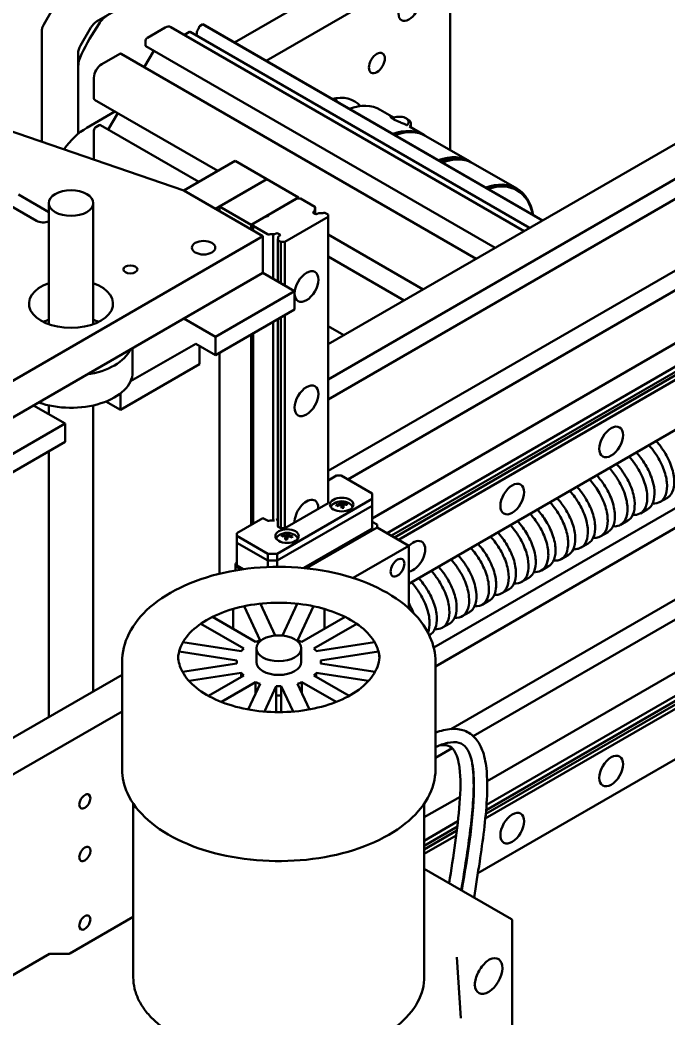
# Model space of a CAD drawing. Header units: millimetres. Extents: x 0 to 420, y 0 to 297.
# Drawn here: x 210 to 248.6, y 202.5 to 261.9 of the extents above; entities that cross this region are included whole.
import ezdxf

# ---------------------------------------------------------------- set-up
doc = ezdxf.new("R2010")
doc.units = ezdxf.units.MM
doc.header["$LTSCALE"] = 0.75
doc.layers.add('Visible', color=7, linetype='Continuous', lineweight=50)

msp = doc.modelspace()

# ---------------------------------------------------------------- linework, layer by layer
at = {"layer": 'Visible', "extrusion": (0, 0.816497, 0.57735)}
for p, q in [((228.375, 242.586, -30.472), (274.797, 269.387, -68.375)), ((228.375, 240.492, -28.037), (276.395, 268.216, -67.245)), ((228.375, 239.306, -25.666), (277.705, 267.787, -65.944)), ((231.396, 265.523, -151.398), (222.789, 260.554, -144.37)), ((228.375, 235.048, -20.339), (281.109, 265.494, -63.396)), ((229.551, 234.542, -18.928), (282.419, 265.065, -62.095)), ((224.674, 259.465, -142.831), (233.281, 264.434, -149.858)), ((211.438, 261.633, -153.035), (212.058, 262.706, -153.035)), ((214.573, 261.798, -151.326), (216.546, 262.938, -152.937)), ((235.638, 254.15, -160.017), (235.638, 263.074, -153.707)), ((220.907, 261.64, -136.679), (220.747, 261.548, -136.548)), ((221.025, 261.572, -136.871), (220.907, 261.64, -136.679)), ((220.907, 261.64, -136.679), (241.143, 249.957, -120.157)), ((221.025, 261.572, -136.871), (241.143, 249.957, -120.445)), ((282.354, 261.873, -59.813), (230.995, 232.22, -17.879)), ((211.312, 254.643, -157.793), (211.312, 261.202, -153.155)), ((213.62, 260.373, -151.167), (214.24, 261.446, -151.167)), ((217.607, 260.828, -133.211), (218.668, 261.441, -134.077)), ((219.001, 261.474, -134.462), (240.046, 249.324, -117.279)), ((220.113, 261.181, -136.03), (219.81, 261.007, -135.783)), ((220.154, 261.185, -136.078), (240.373, 249.512, -119.57)), ((220.555, 261.191, -136.565), (220.547, 261.087, -136.629)), ((283.386, 261.078, -59.112), (231.885, 231.344, -17.061)), ((283.803, 261.016, -58.645), (232.147, 231.192, -16.467)), ((284.005, 260.92, -58.466), (232.332, 231.086, -16.274)), ((217.489, 260.406, -133.365), (217.489, 260.624, -133.211)), ((217.524, 260.33, -133.462), (238.317, 248.325, -116.484)), ((284.123, 260.716, -58.466), (232.567, 230.95, -16.37)), ((213.482, 255.115, -154.716), (213.482, 259.909, -151.326)), ((214.897, 259.263, -130.998), (215.957, 259.876, -131.864)), ((216.041, 259.884, -131.96), (237.189, 247.674, -114.693)), ((217.423, 259.086, -134.217), (217.987, 260.063, -134.217)), ((213.482, 259.08, -151.913), (213.482, 255.115, -154.716)), ((214.425, 257.222, -131.864), (214.425, 258.447, -130.998)), ((284.123, 257.731, -60.576), (233.187, 228.324, -18.988)), ((219.776, 251.739, 21.5), (203.512, 257.318, 13.61)), ((214.46, 257.146, -131.96), (221.8, 252.908, -125.967)), ((215.673, 256.445, -138.56), (213.996, 255.478, -137.191)), ((215.278, 255.371, -134.217), (215.842, 256.348, -134.217)), ((232.307, 256.073, -149.231), (231.48, 256.551, -149.906)), ((214.543, 255.521, -133.211), (214.732, 255.63, -133.365)), ((214.815, 255.638, -133.462), (220.672, 252.256, -128.679)), ((232.254, 256.046, -148.965), (232.244, 256.041, -148.981)), ((233.013, 256.046, -148.965), (233.105, 255.993, -149.115)), ((233.3, 255.721, -148.731), (233.3, 255.5, -148.887)), ((214.425, 253.575, -134.443), (214.425, 255.317, -133.211)), ((234.072, 255.054, -147.789), (233.225, 255.543, -148.481)), ((236.783, 253.489, -145.576), (234.19, 254.986, -147.693)), ((222.84, 253.508, 14.38), (219.776, 251.739, 16.882)), ((222.84, 253.508, 14.38), (224.726, 252.419, 15.919)), ((237.019, 253.353, -145.384), (239.611, 251.856, -143.267)), ((224.726, 252.419, 15.919), (221.662, 250.65, 18.421)), ((221.897, 250.786, 18.229), (224.726, 252.419, 15.919)), ((224.726, 252.419, 15.919), (226.611, 251.331, 17.459)), ((209.935, 251.501, 21.837), (211.738, 250.46, 23.309)), ((224.49, 249.017, 25.349), (219.776, 251.739, 21.5)), ((210.996, 249.936, 24.05), (209.11, 251.025, 22.511)), ((211.738, 243.777, 30.16), (211.738, 250.991, 35.261)), ((214.379, 243.777, 30.16), (214.379, 250.991, 35.261)), ((226.611, 251.331, 17.459), (223.783, 249.698, 19.768)), ((224.821, 250.297, 18.921), (226.49, 251.261, 17.558)), ((226.49, 251.261, 17.558), (226.725, 251.261, 17.558)), ((226.611, 251.261, 17.409), (226.611, 251.331, 17.459)), ((226.725, 251.261, 17.558), (227.581, 250.766, 18.257)), ((221.897, 250.514, 18.036), (221.897, 250.786, 18.229)), ((221.897, 250.786, 18.229), (223.783, 249.698, 19.768)), ((224.821, 250.297, 18.921), (224.821, 250.27, 18.901)), ((227.567, 250.523, 18.602), (227.493, 250.472, 18.674)), ((227.498, 250.407, 18.765), (227.604, 250.346, 18.852)), ((227.586, 250.554, 18.558), (227.586, 250.356, 18.418)), ((227.609, 250.73, 18.308), (227.609, 250.343, 18.034)), ((227.716, 250.343, 18.856), (227.81, 250.388, 18.792)), ((228.217, 250.399, 18.777), (228.375, 250.308, 18.906)), ((228.375, 250.308, 18.906), (228.375, 250.172, 19.098)), ((223.783, 249.698, 19.768), (223.783, 249.426, 19.576)), ((223.904, 249.768, 19.669), (224.633, 250.189, 19.074)), ((223.904, 249.632, 19.861), (223.904, 249.768, 19.669)), ((224.76, 249.138, 20.56), (223.904, 249.632, 19.861)), ((223.904, 249.632, 19.861), (223.904, 249.355, 19.665)), ((228.375, 250.172, 19.098), (225.79, 248.679, 21.209)), ((228.375, 250.172, 19.098), (228.375, 233.121, 7.041)), ((206.105, 238.403, 40.361), (224.49, 249.017, 25.349)), ((224.49, 249.017, 25.349), (224.49, 246.84, 23.81)), ((225.108, 249.136, 20.562), (225.108, 246.483, 18.686)), ((225.271, 249.189, 20.488), (225.182, 249.146, 20.549)), ((225.489, 249.125, 20.579), (225.383, 249.186, 20.492)), ((225.415, 249.006, 20.747), (225.494, 249.06, 20.671)), ((228.375, 249.112, -120.598), (234.027, 245.849, -115.984)), ((225.371, 248.806, 21.03), (225.371, 246.332, 19.28)), ((225.555, 248.679, 21.209), (225.395, 248.772, 21.078)), ((225.396, 248.975, 20.791), (225.396, 248.857, 20.707)), ((225.79, 248.679, 21.209), (225.555, 248.679, 21.209)), ((225.555, 248.679, 21.209), (225.555, 246.225, 19.473)), ((225.79, 248.679, 21.209), (225.79, 246.089, 19.377)), ((234.661, 224.525, -47.026), (276.395, 248.62, -81.101)), ((234.766, 223.4, -44.741), (277.534, 248.092, -79.661)), ((228.375, 247.809, -122.39), (232.899, 245.197, -118.696)), ((224.49, 246.84, 23.81), (206.105, 236.226, 38.821)), ((224.49, 246.84, 23.81), (226.376, 245.751, 25.349)), ((226.376, 245.751, 25.349), (221.662, 243.03, 29.198)), ((226.376, 245.751, 25.349), (226.376, 244.663, 24.58)), ((235.687, 219.674, -40.165), (281.109, 245.899, -77.252)), ((237.014, 219.255, -38.878), (282.419, 245.469, -75.952)), ((226.376, 244.663, 24.58), (221.662, 241.941, 28.429)), ((225.79, 244.325, 18.129), (225.79, 231.628, 9.152)), ((221.662, 243.03, 29.198), (219.776, 244.118, 27.659)), ((225.108, 243.931, 16.882), (225.108, 232.083, 8.504)), ((225.371, 244.082, 17.69), (225.371, 231.738, 8.961)), ((225.555, 244.189, 18.033), (225.555, 231.626, 9.15)), ((228.375, 243.668, -124.447), (229.313, 243.127, -123.682)), ((223.783, 243.166, 15.15), (223.783, 231.83, 7.134)), ((223.904, 243.236, 15.338), (223.904, 231.9, 7.322)), ((216.605, 240.382, 21.133), (220.483, 242.621, 27.466)), ((221.662, 241.941, 28.429), (220.483, 242.621, 27.466)), ((220.719, 242.485, 16.112), (220.719, 241.397, 15.342)), ((221.662, 243.03, 29.198), (221.662, 241.941, 28.429)), ((216.725, 240.92, 28.14), (216.725, 242.357, 29.156)), ((221.897, 228.921, 2.767), (221.897, 242.077, 12.07)), ((282.354, 242.277, -73.67), (237.846, 216.58, -37.329)), ((220.719, 241.397, 15.342), (216.005, 238.675, 19.191)), ((284.005, 241.324, -72.322), (237.762, 214.625, -34.565)), ((283.803, 241.42, -72.501), (237.782, 214.85, -34.925)), ((283.386, 241.482, -72.968), (237.806, 215.166, -35.752)), ((284.123, 241.12, -72.322), (237.735, 214.338, -34.447)), ((216.005, 239.66, 19.888), (216.005, 238.675, 19.191)), ((210.819, 238.947, 34.972), (212.705, 237.859, 36.512)), ((211.738, 238.417, 26.37), (211.738, 238.946, 26.744)), ((214.379, 221.91, 14.698), (214.379, 238.946, 26.744)), ((216.005, 238.675, 19.191), (215.136, 239.176, 18.482)), ((212.705, 237.859, 36.512), (207.991, 235.137, 40.361)), ((212.705, 237.859, 36.512), (212.705, 236.77, 35.742)), ((284.123, 238.135, -74.433), (237.297, 211.1, -36.2)), ((212.705, 236.77, 35.742), (207.991, 234.048, 39.591)), ((211.738, 220.385, 13.619), (211.738, 236.211, 24.81)), ((228.874, 234.769, 4.709), (228.375, 234.482, 5.116)), ((229.157, 234.769, 4.709), (228.874, 234.769, 4.709)), ((230.995, 233.708, 6.21), (229.157, 234.769, 4.709)), ((230.995, 233.381, 6.672), (230.995, 233.708, 6.21)), ((225.338, 230.115, 11.291), (230.995, 233.381, 6.672)), ((225.338, 229.707, 11.002), (230.995, 232.973, 6.383)), ((225.338, 229.707, 11.002), (230.995, 232.973, 6.383)), ((228.379, 233.123, 7.038), (225.786, 231.626, 9.155)), ((228.375, 233.261, 6.842), (228.379, 233.259, 6.845)), ((228.379, 233.259, 6.845), (228.379, 233.123, 7.038)), ((229.111, 233.091, 7.133), (229.111, 233.019, 7.082)), ((229.175, 233.206, 6.876), (229.175, 232.927, 6.679)), ((229.228, 233.106, 7.113), (229.228, 232.84, 6.925)), ((229.253, 233.038, 7.209), (229.253, 232.843, 7.071)), ((229.479, 233.027, 6.994), (229.479, 233.091, 7.038)), ((230.995, 233.381, 6.672), (230.995, 232.973, 6.383)), ((230.995, 232.973, 6.383), (230.995, 231.612, 5.421)), ((248.148, 233.198, -46.766), (248.578, 233.447, -47.118)), ((229.175, 232.927, 6.679), (229.164, 232.926, 6.681)), ((229.175, 232.927, 6.679), (229.208, 232.837, 6.807)), ((246.969, 232.518, -45.804), (247.399, 232.766, -46.155)), ((224.49, 232.238, 8.289), (222.934, 231.34, 9.559)), ((224.759, 232.083, 8.508), (224.49, 232.238, 8.289)), ((225.18, 232.094, 8.493), (225.178, 232.093, 8.494)), ((230.995, 232.021, 4.844), (231.302, 231.844, 5.094)), ((231.302, 231.844, 5.094), (231.302, 231.68, 5.325)), ((245.791, 231.837, -44.842), (246.221, 232.086, -45.193)), ((222.934, 231.34, 9.559), (222.934, 231.177, 9.79)), ((225.551, 231.626, 9.155), (225.392, 231.718, 9.025)), ((225.786, 231.626, 9.155), (225.551, 231.626, 9.155)), ((225.631, 231.213, 9.694), (225.631, 231.15, 9.649)), ((225.882, 231.228, 9.769), (225.882, 230.962, 9.581)), ((225.935, 231.049, 9.335), (225.935, 231.328, 9.532)), ((226, 231.213, 9.789), (226, 231.141, 9.738)), ((226.927, 229.264, 8.743), (230.995, 231.612, 5.421)), ((227.088, 229.247, 8.766), (231.302, 231.68, 5.325)), ((231.302, 231.68, 5.325), (229.77, 230.796, 6.576)), ((231.302, 231.68, 5.325), (233.187, 230.592, 6.865)), ((244.612, 231.157, -43.88), (245.042, 231.405, -44.231)), ((222.934, 231.177, 9.79), (222.934, 230.769, 9.501)), ((222.934, 231.177, 9.79), (224.773, 230.115, 11.291)), ((222.934, 230.769, 9.501), (222.934, 229.408, 8.539)), ((222.934, 230.769, 9.501), (224.773, 229.707, 11.002)), ((222.934, 230.769, 9.501), (224.773, 229.707, 11.002)), ((225.858, 231.16, 9.865), (225.858, 230.965, 9.727)), ((225.902, 230.959, 9.463), (225.935, 231.049, 9.335)), ((225.946, 231.048, 9.337), (225.935, 231.049, 9.335)), ((229.581, 230.796, 6.576), (226.927, 229.264, 8.743)), ((229.77, 230.796, 6.576), (229.581, 230.796, 6.576)), ((229.581, 230.687, 6.499), (229.581, 230.796, 6.576)), ((243.434, 230.477, -42.917), (243.864, 230.725, -43.269)), ((224.773, 230.115, 11.291), (224.773, 229.707, 11.002)), ((224.773, 230.115, 11.291), (225.338, 230.115, 11.291)), ((225.338, 230.115, 11.291), (225.338, 229.707, 11.002)), ((233.187, 230.592, 6.865), (229.858, 228.67, 9.583)), ((233.187, 226.85, 4.219), (233.187, 230.592, 6.865)), ((242.255, 229.796, -41.955), (242.685, 230.045, -42.306)), ((222.864, 229.53, 8.366), (222.934, 229.571, 8.308)), ((222.864, 229.367, 8.597), (222.864, 229.53, 8.366)), ((222.934, 229.408, 8.539), (223.312, 229.19, 8.847)), ((224.773, 229.707, 11.002), (224.773, 229.322, 10.73)), ((224.773, 229.707, 11.002), (225.338, 229.707, 11.002)), ((224.773, 229.707, 11.002), (225.338, 229.707, 11.002)), ((225.338, 229.707, 11.002), (225.338, 229.335, 10.739)), ((223.198, 229.174, 8.87), (222.864, 229.367, 8.597)), ((222.864, 229.121, 8.422), (222.864, 229.367, 8.597)), ((241.077, 229.116, -40.993), (241.507, 229.364, -41.344)), ((239.898, 228.435, -40.031), (240.328, 228.684, -40.382)), ((238.72, 227.755, -39.068), (239.15, 228.003, -39.42)), ((225.219, 225.241, 28.865), (224.339, 227.137, 26.183)), ((225.647, 225.241, 28.865), (226.527, 227.137, 26.183)), ((237.541, 227.075, -38.106), (237.971, 227.323, -38.457)), ((222.71, 225.645, 22.417), (222.71, 226.822, 23.249)), ((224.316, 224.956, 29.268), (223.373, 226.987, 26.396)), ((226.55, 224.956, 29.268), (227.492, 226.987, 26.396)), ((228.155, 225.645, 22.417), (228.155, 226.822, 23.249)), ((236.363, 226.394, -37.144), (236.793, 226.643, -37.495)), ((223.347, 224.461, 29.968), (220.785, 225.94, 27.877)), ((224.054, 224.869, 29.391), (221.487, 226.352, 27.295)), ((226.811, 224.869, 29.391), (229.379, 226.352, 27.295)), ((227.518, 224.461, 29.968), (230.08, 225.94, 27.877)), ((235.184, 225.714, -36.182), (235.614, 225.962, -36.533)), ((234.4, 225.261, -35.541), (234.436, 225.282, -35.571)), ((223.196, 224.31, 30.182), (219.728, 224.846, 29.423)), ((227.669, 224.31, 30.182), (231.137, 224.846, 29.423)), ((222.937, 223.752, 30.971), (219.495, 224.285, 30.218)), ((224.099, 224.482, 31.671), (224.099, 223.665, 31.094)), ((226.766, 224.482, 31.671), (226.766, 223.665, 31.094)), ((227.928, 223.752, 30.971), (231.371, 224.285, 30.218)), ((216.099, 223.665, 31.094), (216.099, 217.269, 26.571)), ((222.937, 223.578, 31.217), (219.701, 223.077, 31.925)), ((222.933, 223.577, 31.032), (222.933, 223.665, 31.094)), ((227.928, 223.578, 31.217), (231.165, 223.077, 31.925)), ((227.933, 223.577, 31.032), (227.933, 223.665, 31.094)), ((234.766, 223.665, 31.094), (234.766, 217.269, 26.571)), ((199.765, 213.473, 31.075), (216.099, 222.903, 17.738)), ((223.196, 223.02, 32.006), (220.088, 222.539, 32.686)), ((223.347, 222.869, 32.22), (221.24, 221.653, 33.94)), ((223.196, 222.782, 31.838), (223.196, 223.02, 32.006)), ((227.518, 222.869, 32.22), (229.626, 221.653, 33.94)), ((227.669, 222.782, 31.838), (227.669, 223.02, 32.006)), ((227.669, 223.02, 32.006), (230.777, 222.539, 32.686)), ((224.054, 222.461, 32.797), (222.02, 221.287, 34.458)), ((224.316, 222.374, 32.92), (223.605, 220.842, 35.086)), ((224.054, 221.917, 32.412), (224.054, 222.461, 32.797)), ((226.55, 222.374, 32.92), (227.26, 220.842, 35.086)), ((226.811, 221.917, 32.412), (226.811, 222.461, 32.797)), ((226.811, 222.461, 32.797), (228.845, 221.287, 34.458)), ((224.054, 221.81, 32.337), (224.054, 221.917, 32.412)), ((225.282, 222.224, 33.132), (224.581, 220.714, 35.267)), ((225.282, 221.68, 32.747), (225.282, 222.224, 33.132)), ((225.282, 220.681, 32.04), (225.282, 221.68, 32.747)), ((225.584, 221.68, 32.747), (225.584, 222.224, 33.132)), ((225.584, 222.224, 33.132), (226.285, 220.714, 35.267)), ((225.584, 220.681, 32.04), (225.584, 221.68, 32.747)), ((226.811, 221.81, 32.337), (226.811, 221.917, 32.412)), ((216.099, 220.726, 20.817), (201.65, 212.384, 32.614)), ((234.766, 217.957, -37.043), (235.765, 218.533, -37.858)), ((237.057, 216.124, -36.685), (237.039, 216.113, -36.67)), ((236.23, 215.647, -36.009), (234.099, 214.417, -34.27)), ((216.766, 204.886, 17.815), (216.766, 215.092, 25.032)), ((234.099, 204.886, 17.815), (234.099, 215.092, 25.032)), ((236.987, 214.694, -35.084), (236.952, 214.674, -35.055)), ((236.106, 214.185, -34.364), (234.099, 213.027, -32.726)), ((236.935, 214.148, -33.889), (236.895, 214.125, -33.857)), ((236.958, 214.374, -34.252), (236.92, 214.352, -34.221)), ((236.069, 213.861, -33.526), (234.099, 212.724, -31.918)), ((236.04, 213.631, -33.159), (234.099, 212.511, -31.574)), ((236.903, 213.858, -33.767), (236.862, 213.834, -33.734)), ((236.003, 213.338, -33.033), (234.099, 212.239, -31.478)), ((234.099, 211.347, 8.8), (239.289, 208.35, 13.038)), ((236.425, 210.597, -35.488), (236.383, 210.573, -35.454)), ((212.991, 206.309, 15.924), (216.766, 208.489, 12.842)), ((239.339, 208.264, 13.038), (239.339, 208.04, 13.355)), ((239.339, 208.04, 13.355), (239.339, 197.861, 6.157)), ((207.431, 203.78, 19.502), (211.774, 206.287, 15.955)), ((211.78, 206.289, 15.972), (212.899, 206.289, 15.972)), ((236.041, 206.09, 16.122), (236.273, 202.466, 21.247))]:
    msp.add_line(p, q, dxfattribs=at)
at = {"layer": 'Visible', "extrusion": (-0.707107, 0.408248, -0.57735)}
for centre, radius in [((-344.031, -164.078, 29.521), 0.867), ((-340.226, -164.078, 29.521), 0.667), ((-314.819, -44.529, -74.713), 0.583), ((-293.452, -28.654, -74.713), 0.467), ((-290.742, -31.365, -74.713), 0.467), ((-287.206, -34.9, -74.713), 0.467)]:
    msp.add_circle(centre, radius, dxfattribs=at)
at = {"layer": 'Visible', "extrusion": (6.2e-15, -0.816497, -0.57735)}
msp.add_circle((213.058, -116.119, -225.291), 1.321, dxfattribs=at)
at = {"layer": 'Visible', "extrusion": (6.3e-15, -0.816497, -0.57735)}
for centre, radius in [((220.954, -121.894, -217.957), 0.7), ((216.594, -119.655, -217.957), 0.417)]:
    msp.add_circle(centre, radius, dxfattribs=at)
at = {"layer": 'Visible', "extrusion": (0.707107, -0.408248, 0.57735)}
for centre in [(326.604, -28.03, 70.38), (320.711, -33.922, 70.38), (327.665, -76.938, 60.713), (321.772, -71.045, 60.713), (310.694, -93.908, 60.713), (304.801, -88.016, 60.713)]:
    msp.add_circle(centre, 1, dxfattribs=at)
at = {"layer": 'Visible', "extrusion": (0, 0.816497, 0.57735)}
msp.add_circle((-229.182, -128.705, 194.407), 0.7, dxfattribs=at)
at = {"layer": 'Visible', "extrusion": (-9.6e-15, -0.816497, -0.57735)}
msp.add_circle((225.929, -125.452, -194.407), 0.7, dxfattribs=at)
at = {"layer": 'Visible', "extrusion": (5.5e-15, -0.816497, -0.57735)}
msp.add_circle((225.433, -103.745, -201.574), 1.333, dxfattribs=at)
at = {"layer": 'Visible', "extrusion": (0.707107, -0.408248, 0.57735)}
for centre, radius, start, end in [((333.786, -156.93, -42.521), 1.333, 45, 83.09053), ((332.92, -164.078, -42.521), 8.533, 83.09053, 96.90947), ((336.822, -146.421, -29.521), 0.0831, 45.00082, 112.70615), ((336.187, -145.787, -29.521), 0.0831, 0, 45), ((336.529, -146.447, -29.521), 0.0831, 77.19761, 130), ((332.054, -156.93, -42.521), 1.333, 96.90947, 135), ((332.92, -164.078, -27.604), 5, 0, 34.49308), ((332.92, -164.078, -23.938), 5, 358.6494, 34.49308), ((332.92, -164.078, -20.021), 4.917, 11.63903, 33.05326), ((332.92, -164.078, -16.021), 4.917, 326.94674, 33.05326), ((314.819, -39.815, 70.38), 1, 312.13402, 137.86598), ((315.879, -65.153, 60.713), 1, 203.48976, 66.51024), ((296.469, -49.443, 91.88), 1.167, 138.30255, 41.69745)]:
    msp.add_arc(centre, radius, start, end, dxfattribs=at)
at = {"layer": 'Visible', "extrusion": (-0.707107, 0.408248, -0.57735)}
for centre, radius, start, end in [((-333.539, -155.741, 42.521), 0.667, 90, 135), ((-335.277, -143.808, 29.521), 0.667, 135, 180), ((-336.328, -146.398, 29.521), 0.0831, 230, 314.26497), ((-336.636, -145.977, 29.521), 0.399, 247.29385, 282.80239), ((-332.3, -155.741, 42.521), 0.667, 45, 90), ((-334.57, -142.393, 29.521), 0.167, 45, 135), ((-334.381, -142.582, 29.521), 0.167, 360, 45), ((-332.92, -140.743, 29.521), 0.167, 135, 180), ((-331.506, -140.036, 29.521), 0.667, 45, 135), ((-332.92, -164.078, 29.521), 4.667, 152.01441, 189.38408), ((-330.091, -140.743, 29.521), 0.167, 360, 45), ((-332.92, -164.078, 32.188), 4.667, 203.8323, 207.98559), ((-328.63, -142.582, 29.521), 0.167, 135, 180), ((-325.891, -147.621, 32.188), 3.333, 99.67012, 135), ((-328.441, -142.393, 29.521), 0.167, 45, 135), ((-332.92, -164.078, 23.771), 5, 145.50692, 180), ((-332.92, -164.078, 20.104), 5, 145.50692, 182.70195), ((-332.92, -164.078, 19.771), 5, 145.50692, 180), ((-332.92, -164.078, 16.104), 5, 145.50692, 214.49308)]:
    msp.add_arc(centre, radius, start, end, dxfattribs=at)
at = {"layer": 'Visible', "extrusion": (-5e-15, -0.816497, -0.57735)}
for centre, radius, start, end in [((232.633, -269.079, -123.056), 0.537, 218.33232, 38.06902), ((232.633, -269.079, -122.926), 0.667, 315, 27.4462)]:
    msp.add_arc(centre, radius, start, end, dxfattribs=at)
at = {"layer": 'Visible', "extrusion": (0, 0.816497, 0.57735)}
for centre, radius, start, end in [((-224.657, -129.037, 215.291), 0.166, 81.8699, 188.1301), ((-227.557, -129.31, 215.291), 0.0831, 320, 45), ((-227.97, -129.625, 215.291), 0.399, 337.26902, 14.39105), ((-227.663, -129.203, 215.291), 0.0831, 45, 130), ((-227.97, -129.625, 215.291), 0.399, 77.19761, 112.71307), ((-225.001, -126.666, 215.291), 0.399, 254.43009, 292.06728), ((-225.324, -127.077, 215.291), 0.0831, 225, 310), ((-225.43, -126.971, 215.291), 0.0831, 140, 225), ((-225.009, -126.663, 215.291), 0.399, 157.29385, 192.80239), ((-213.058, -116.119, 215.291), 3.667, 104.72734, 165.27266), ((-213.058, -116.119, 212.957), 3.667, 58.13655, 180), ((-225.005, -126.659, 194.407), 0.4, 255.60895, 292.70903), ((-225.321, -127.074, 194.407), 0.0833, 233.12642, 307.79217), ((-225.433, -103.745, 200.574), 2.5, 296.53696, 303.46304), ((-225.433, -103.745, 200.574), 2.5, 236.53696, 243.46304), ((-225.433, -103.745, 200.574), 2.5, 326.53696, 333.46304), ((-225.433, -103.745, 200.574), 2.5, 206.53696, 213.46304), ((-225.433, -103.745, 200.574), 2.5, 356.53696, 3.46304), ((-225.433, -103.745, 200.574), 1.333, 0, 180), ((-225.433, -103.745, 200.574), 2.5, 176.53696, 183.46304), ((-225.433, -103.745, 200.574), 2.5, 26.53696, 33.46304), ((-225.433, -103.745, 200.574), 2.5, 146.53696, 153.46304), ((-225.433, -103.745, 200.574), 2.5, 56.53696, 63.46304), ((-225.433, -103.745, 200.574), 2.5, 116.53696, 123.46304), ((-225.433, -103.745, 199.907), 2.5, 56.53696, 57.68608), ((-225.433, -103.745, 200.574), 2.5, 86.53696, 93.46304), ((-225.433, -103.745, 199.907), 2.5, 86.53696, 93.46304), ((-225.433, -103.745, 199.907), 2.5, 122.31392, 123.46304)]:
    msp.add_arc(centre, radius, start, end, dxfattribs=at)
at = {"layer": 'Visible', "extrusion": (-9.5e-15, -0.816497, -0.57735)}
for centre, start, end in [((227.503, -129.505, -215.291), 345.60895, 40), ((227.526, -129.811, -215.291), 311.32535, 22.73098), ((227.863, -129.155, -215.291), 230, 282.80239), ((228.156, -129.18, -215.291), 247.28693, 316.6806), ((224.819, -127.112, -215.291), 67.27717, 135), ((225.129, -127.13, -215.291), 50, 104.39105), ((225.454, -126.477, -215.291), 135.00082, 202.70615), ((225.479, -126.77, -215.291), 167.19761, 220)]:
    msp.add_arc(centre, 0.0831, start, end, dxfattribs=at)
at = {"layer": 'Visible', "extrusion": (1.81e-14, -0.816497, -0.57735)}
msp.add_arc((211.408, -125.076, -217.957), 0.583, 55.65725, 135, dxfattribs=at)
at = {"layer": 'Visible', "extrusion": (3.1e-15, -0.816497, -0.57735)}
msp.add_arc((213.058, -116.119, -217.957), 2.5, 301.89291, 238.10709, dxfattribs=at)
at = {"layer": 'Visible', "extrusion": (3.77e-14, -0.816497, -0.57735)}
msp.add_arc((213.058, -116.119, -215.291), 2.5, 228.95964, 238.10709, dxfattribs=at)
at = {"layer": 'Visible', "extrusion": (-4.282e-13, -0.816497, -0.57735)}
msp.add_arc((213.058, -116.119, -215.291), 2.5, 301.89291, 311.04036, dxfattribs=at)
at = {"layer": 'Visible', "extrusion": (-9.6e-15, -0.816497, -0.57735)}
for centre, radius, start, end in [((229.182, -128.705, -194.174), 0.643, 184.42669, 224.94289), ((229.182, -128.705, -194.174), 0.643, 315.05711, 355.57331), ((224.818, -127.105, -194.407), 0.0833, 67.29097, 135), ((225.125, -127.127, -194.407), 0.0833, 50, 104.39105), ((225.451, -126.472, -194.407), 0.0833, 135, 196.2316)]:
    msp.add_arc(centre, radius, start, end, dxfattribs=at)
at = {"layer": 'Visible', "extrusion": (-6.4e-15, 1.04e-14, -1)}
msp.add_arc((-229.182, 232.325, -6.648), 0.909, 59.95052, 120.04948, dxfattribs=at)
at = {"layer": 'Visible', "extrusion": (-0.205083, 0.565078, -0.799142)}
for centre, radius, start, end in [((-294.691, 116.037, 79.028), 0.907, 85.74822, 102.38236), ((-294.691, 116.037, 79.284), 0.852, 102.13763, 110.20993), ((-294.691, 116.037, 79.028), 0.907, 109.9652, 126.59934)]:
    msp.add_arc(centre, radius, start, end, dxfattribs=at)
at = {"layer": 'Visible', "extrusion": (-0.978745, -0.118405, 0.167449)}
for centre, radius, start, end in [((-203.119, 49.325, -250.389), 0.852, 140.11713, 148.18943), ((-203.119, 49.325, -250.645), 0.907, 147.9447, 164.57884), ((-203.119, 49.325, -250.645), 0.907, 123.72772, 140.36186)]:
    msp.add_arc(centre, radius, start, end, dxfattribs=at)
at = {"layer": 'Visible', "extrusion": (0.205083, -0.565078, 0.799142)}
for centre, radius, start, end in [((294.691, 116.037, -78.908), 0.907, 77.61764, 94.25178), ((294.691, 116.037, -78.908), 0.907, 53.40066, 70.0348), ((294.691, 116.037, -78.651), 0.852, 69.79007, 77.86237)]:
    msp.add_arc(centre, radius, start, end, dxfattribs=at)
at = {"layer": 'Visible', "extrusion": (0.978745, 0.118405, -0.167449)}
for centre, radius, start, end in [((203.119, 49.325, 250.765), 0.907, 15.42116, 32.0553), ((203.119, 49.325, 250.765), 0.907, 39.63814, 56.27228), ((203.119, 49.325, 251.022), 0.852, 31.81057, 39.88287)]:
    msp.add_arc(centre, radius, start, end, dxfattribs=at)
at = {"layer": 'Visible', "extrusion": (-6.8e-15, -0.816497, -0.57735)}
msp.add_arc((225.929, -125.452, -194.174), 0.643, 184.42863, 224.94289, dxfattribs=at)
at = {"layer": 'Visible', "extrusion": (3.1e-15, -5.9e-15, -1)}
msp.add_arc((-225.929, 230.447, -9.304), 0.909, 59.95052, 120.04948, dxfattribs=at)
at = {"layer": 'Visible', "extrusion": (-0.978745, 0.118405, -0.167449)}
for centre, radius, start, end in [((-255.913, -23.75, -195.082), 0.852, 140.11713, 148.18943), ((-255.913, -23.75, -195.339), 0.907, 147.9447, 164.57884), ((-255.913, -23.75, -195.339), 0.907, 123.72772, 140.36186)]:
    msp.add_arc(centre, radius, start, end, dxfattribs=at)
at = {"layer": 'Visible', "extrusion": (0.205083, 0.565078, -0.799142)}
for centre, radius, start, end in [((-133.757, 240.3, 169.18), 0.907, 53.40066, 70.0348), ((-133.757, 240.3, 169.436), 0.852, 69.79007, 77.86237), ((-133.757, 240.3, 169.18), 0.907, 77.61764, 94.25178)]:
    msp.add_arc(centre, radius, start, end, dxfattribs=at)
at = {"layer": 'Visible', "extrusion": (0.978745, -0.118405, 0.167449)}
for centre, radius, start, end in [((255.913, -23.75, 195.459), 0.907, 15.42116, 32.0553), ((255.913, -23.75, 195.459), 0.907, 39.63814, 56.27228), ((255.913, -23.75, 195.715), 0.852, 31.81057, 39.88287)]:
    msp.add_arc(centre, radius, start, end, dxfattribs=at)
at = {"layer": 'Visible', "extrusion": (-3.3e-15, -0.816497, -0.57735)}
msp.add_arc((225.929, -125.452, -194.174), 0.643, 315.05711, 355.57263, dxfattribs=at)
at = {"layer": 'Visible', "extrusion": (-0.205083, -0.565078, 0.799142)}
for centre, radius, start, end in [((133.757, 240.3, -169.06), 0.907, 109.9652, 126.59934), ((133.757, 240.3, -168.803), 0.852, 102.13763, 110.20993), ((133.757, 240.3, -169.06), 0.907, 85.74822, 102.38236)]:
    msp.add_arc(centre, radius, start, end, dxfattribs=at)
at = {"layer": 'Visible', "extrusion": (1.11e-14, 9.2e-15, -1)}
msp.add_arc((-239.239, 208.264, -13.038), 0.1, 120, 180, dxfattribs=at)
at = {"layer": 'Visible', "extrusion": (0.92388, 0.220942, -0.31246)}
msp.add_ellipse((211.803, 206.189, 15.972), major_axis=(0.0414, -0.0577, 0.0816), ratio=0.92388, start_param=3.926991, end_param=4.712389, dxfattribs=at)
at = {"layer": 'Visible'}
for points, knots in [([(211.312, 261.202, -153.155), (211.312, 261.231, -153.14), (211.314, 261.26, -153.126), (211.322, 261.318, -153.1), (211.327, 261.348, -153.089), (211.341, 261.406, -153.07), (211.35, 261.435, -153.062), (211.37, 261.493, -153.048), (211.382, 261.522, -153.043), (211.408, 261.579, -153.037), (211.422, 261.606, -153.035), (211.438, 261.633, -153.035)], [3.1415927, 3.1415927, 3.1415927, 3.1415927, 3.2986723, 3.2986723, 3.4557519, 3.4557519, 3.6128316, 3.6128316, 3.7699112, 3.7699112, 3.9269908, 3.9269908, 3.9269908, 3.9269908]), ([(232.244, 256, -148.057), (232.193, 256.03, -148.099), (232.15, 256.059, -148.157), (232.095, 256.105, -148.291), (232.083, 256.123, -148.367), (232.083, 256.145, -148.524), (232.099, 256.148, -148.614), (232.158, 256.137, -148.787), (232.199, 256.121, -148.869), (232.263, 256.093, -148.967), (232.283, 256.083, -148.995), (232.304, 256.072, -149.022)], [0, 0, 0, 0, 0.0652872, 0.0652872, 0.1305744, 0.1305744, 0.2072928, 0.2072928, 0.2840111, 0.2840111, 0.3152417, 0.3152417, 0.3152417, 0.3152417]), ([(233.075, 255.627, -148.395), (233.058, 255.635, -148.363), (233.041, 255.643, -148.332), (232.975, 255.673, -148.23), (232.913, 255.7, -148.158), (232.77, 255.759, -148.045), (232.689, 255.792, -148.003), (232.547, 255.852, -147.969), (232.48, 255.881, -147.965), (232.352, 255.942, -147.989), (232.292, 255.973, -148.018), (232.244, 256, -148.057)], [0.8643736, 0.8643736, 0.8643736, 0.8643736, 0.8963197, 0.8963197, 0.9772698, 0.9772698, 1.0582198, 1.0582198, 1.119259, 1.119259, 1.1802981, 1.1802981, 1.1802981, 1.1802981]), ([(247.48, 236.575, -44.367), (247.607, 236.434, -44.343), (247.726, 236.282, -44.335), (248.04, 235.833, -44.362), (248.208, 235.525, -44.439), (248.449, 234.922, -44.695), (248.522, 234.633, -44.868), (248.575, 234.087, -45.299), (248.553, 233.84, -45.56), (248.419, 233.444, -46.131), (248.309, 233.296, -46.434), (248.031, 233.127, -47.009), (247.872, 233.093, -47.274), (247.698, 233.108, -47.528)], [-46.460247, -46.460247, -46.460247, -46.460247, -46.285502, -46.285502, -45.963443, -45.963443, -45.653504, -45.653504, -45.33139, -45.33139, -45.014313, -45.014313, -44.735022, -44.735022, -44.735022, -44.735022]), ([(248.578, 233.447, -47.118), (248.626, 233.474, -47.02), (248.67, 233.508, -46.922), (248.836, 233.671, -46.521), (248.922, 233.849, -46.226), (249.002, 234.289, -45.698), (248.999, 234.544, -45.468), (248.897, 235.112, -45.077), (248.794, 235.42, -44.922), (248.501, 236.029, -44.725), (248.316, 236.323, -44.681), (248.039, 236.674, -44.697), (247.976, 236.75, -44.705), (247.91, 236.824, -44.718)], [-66.495648, -66.495648, -66.495648, -66.495648, -66.393974, -66.393974, -66.077702, -66.077702, -65.770457, -65.770457, -65.448913, -65.448913, -65.136071, -65.136071, -65.045938, -65.045938, -65.045938, -65.045938]), ([(247.399, 232.766, -46.155), (247.434, 232.786, -46.085), (247.467, 232.809, -46.014), (247.631, 232.949, -45.638), (247.724, 233.119, -45.34), (247.819, 233.544, -44.801), (247.825, 233.793, -44.565), (247.74, 234.354, -44.16), (247.645, 234.66, -43.996), (247.366, 235.27, -43.78), (247.187, 235.568, -43.727), (246.899, 235.948, -43.73), (246.817, 236.048, -43.739), (246.731, 236.143, -43.756)], [-61.425662, -61.425662, -61.425662, -61.425662, -61.352621, -61.352621, -61.03652, -61.03652, -60.730727, -60.730727, -60.41033, -60.41033, -60.097462, -60.097462, -59.980996, -59.980996, -59.980996, -59.980996]), ([(246.221, 232.086, -45.193), (246.24, 232.097, -45.153), (246.259, 232.109, -45.114), (246.419, 232.225, -44.766), (246.521, 232.385, -44.464), (246.634, 232.794, -43.914), (246.647, 233.036, -43.671), (246.582, 233.587, -43.25), (246.497, 233.891, -43.077), (246.235, 234.502, -42.84), (246.063, 234.803, -42.776), (245.761, 235.217, -42.764), (245.66, 235.343, -42.773), (245.553, 235.463, -42.794)], [-56.366784, -56.366784, -56.366784, -56.366784, -56.325703, -56.325703, -56.008387, -56.008387, -55.702259, -55.702259, -55.381663, -55.381663, -55.067312, -55.067312, -54.921039, -54.921039, -54.921039, -54.921039]), ([(246.302, 235.895, -43.405), (246.451, 235.728, -43.376), (246.59, 235.547, -43.37), (246.912, 235.065, -43.418), (247.072, 234.757, -43.505), (247.295, 234.157, -43.78), (247.359, 233.871, -43.96), (247.393, 233.337, -44.405), (247.363, 233.098, -44.673), (247.213, 232.72, -45.25), (247.096, 232.583, -45.554), (246.82, 232.44, -46.1), (246.676, 232.414, -46.338), (246.519, 232.428, -46.566)], [-51.547514, -51.547514, -51.547514, -51.547514, -51.342652, -51.342652, -51.023958, -51.023958, -50.716679, -50.716679, -50.3952, -50.3952, -50.079299, -50.079299, -49.828142, -49.828142, -49.828142, -49.828142]), ([(245.042, 231.405, -44.231), (245.047, 231.408, -44.222), (245.051, 231.41, -44.214), (245.204, 231.503, -43.897), (245.315, 231.653, -43.59), (245.446, 232.045, -43.029), (245.467, 232.281, -42.778), (245.422, 232.823, -42.342), (245.346, 233.124, -42.161), (245.101, 233.735, -41.903), (244.935, 234.038, -41.828), (244.624, 234.486, -41.799), (244.503, 234.639, -41.807), (244.375, 234.783, -41.831)], [-51.296846, -51.296846, -51.296846, -51.296846, -51.28805, -51.28805, -50.968116, -50.968116, -50.659642, -50.659642, -50.337347, -50.337347, -50.020025, -50.020025, -49.843231, -49.843231, -49.843231, -49.843231]), ([(245.123, 235.215, -42.442), (245.297, 235.021, -42.409), (245.456, 234.809, -42.407), (245.785, 234.292, -42.479), (245.935, 233.984, -42.576), (246.139, 233.389, -42.869), (246.193, 233.107, -43.057), (246.209, 232.584, -43.518), (246.17, 232.354, -43.791), (246.003, 231.996, -44.376), (245.879, 231.87, -44.68), (245.607, 231.754, -45.195), (245.479, 231.735, -45.403), (245.341, 231.747, -45.604)], [-56.612056, -56.612056, -56.612056, -56.612056, -56.374908, -56.374908, -56.058155, -56.058155, -55.752242, -55.752242, -55.431722, -55.431722, -55.118075, -55.118075, -54.89777, -54.89777, -54.89777, -54.89777]), ([(243.944, 234.534, -41.48), (244.141, 234.315, -41.442), (244.319, 234.074, -41.445), (244.652, 233.524, -41.541), (244.793, 233.217, -41.648), (244.98, 232.626, -41.959), (245.024, 232.348, -42.154), (245.023, 231.838, -42.629), (244.976, 231.615, -42.908), (244.793, 231.277, -43.497), (244.661, 231.161, -43.802), (244.396, 231.069, -44.287), (244.283, 231.057, -44.467), (244.162, 231.067, -44.642)], [-61.677209, -61.677209, -61.677209, -61.677209, -61.408938, -61.408938, -61.09273, -61.09273, -60.786252, -60.786252, -60.465265, -60.465265, -60.152395, -60.152395, -59.960446, -59.960446, -59.960446, -59.960446]), ([(242.766, 233.854, -40.518), (242.983, 233.611, -40.476), (243.177, 233.343, -40.484), (243.513, 232.764, -40.603), (243.646, 232.458, -40.719), (243.816, 231.872, -41.045), (243.852, 231.596, -41.248), (243.836, 231.095, -41.738), (243.779, 230.879, -42.025), (243.579, 230.56, -42.622), (243.441, 230.456, -42.926), (243.183, 230.386, -43.379), (243.086, 230.378, -43.532), (242.984, 230.387, -43.679)], [-66.764159, -66.764159, -66.764159, -66.764159, -66.466657, -66.466657, -66.149603, -66.149603, -65.840775, -65.840775, -65.515153, -65.515153, -65.201725, -65.201725, -65.038113, -65.038113, -65.038113, -65.038113]), ([(243.864, 230.725, -43.269), (244.004, 230.806, -42.982), (244.112, 230.938, -42.697), (244.255, 231.298, -42.147), (244.286, 231.527, -41.889), (244.258, 232.06, -41.435), (244.192, 232.361, -41.244), (243.961, 232.974, -40.967), (243.802, 233.28, -40.881), (243.482, 233.758, -40.835), (243.344, 233.937, -40.841), (243.196, 234.102, -40.869)], [-46.206998, -46.206998, -46.206998, -46.206998, -45.909533, -45.909533, -45.600075, -45.600075, -45.27655, -45.27655, -44.959901, -44.959901, -44.757044, -44.757044, -44.757044, -44.757044]), ([(241.587, 233.173, -39.555), (241.591, 233.168, -39.555), (241.596, 233.163, -39.554), (241.835, 232.894, -39.51), (242.042, 232.6, -39.525), (242.376, 231.995, -39.671), (242.5, 231.691, -39.797), (242.652, 231.109, -40.14), (242.678, 230.837, -40.351), (242.644, 230.351, -40.855), (242.579, 230.145, -41.145), (242.364, 229.846, -41.745), (242.22, 229.753, -42.048), (241.97, 229.703, -42.47), (241.89, 229.699, -42.595), (241.806, 229.706, -42.717)], [-71.837313, -71.837313, -71.837313, -71.837313, -71.831316, -71.831316, -71.510622, -71.510622, -71.196346, -71.196346, -70.887967, -70.887967, -70.56532, -70.56532, -70.254763, -70.254763, -70.120709, -70.120709, -70.120709, -70.120709]), ([(242.685, 230.045, -42.306), (242.812, 230.118, -42.048), (242.913, 230.233, -41.789), (243.064, 230.561, -41.258), (243.102, 230.783, -40.994), (243.09, 231.303, -40.528), (243.035, 231.597, -40.332), (242.824, 232.205, -40.036), (242.672, 232.513, -39.94), (242.344, 233.025, -39.872), (242.188, 233.232, -39.874), (242.018, 233.422, -39.907)], [-41.134598, -41.134598, -41.134598, -41.134598, -40.865972, -40.865972, -40.556134, -40.556134, -40.237095, -40.237095, -39.919711, -39.919711, -39.687161, -39.687161, -39.687161, -39.687161]), ([(240.409, 232.493, -38.593), (240.435, 232.463, -38.588), (240.462, 232.433, -38.584), (240.717, 232.131, -38.548), (240.918, 231.834, -38.575), (241.236, 231.228, -38.741), (241.351, 230.925, -38.876), (241.485, 230.348, -39.237), (241.503, 230.08, -39.456), (241.45, 229.609, -39.973), (241.376, 229.413, -40.267), (241.147, 229.136, -40.869), (240.997, 229.053, -41.17), (240.757, 229.021, -41.562), (240.693, 229.02, -41.659), (240.627, 229.026, -41.755)], [-76.899405, -76.899405, -76.899405, -76.899405, -76.863085, -76.863085, -76.542408, -76.542408, -76.229424, -76.229424, -75.919463, -75.919463, -75.598256, -75.598256, -75.289101, -75.289101, -75.184078, -75.184078, -75.184078, -75.184078]), ([(241.507, 229.364, -41.344), (241.619, 229.429, -41.115), (241.711, 229.527, -40.885), (241.869, 229.822, -40.375), (241.916, 230.036, -40.104), (241.92, 230.542, -39.627), (241.876, 230.829, -39.425), (241.686, 231.43, -39.11), (241.542, 231.74, -39.002), (241.208, 232.288, -38.909), (241.032, 232.525, -38.907), (240.839, 232.741, -38.944)], [-36.062696, -36.062696, -36.062696, -36.062696, -35.823837, -35.823837, -35.512179, -35.512179, -35.195938, -35.195938, -34.876419, -34.876419, -34.611496, -34.611496, -34.611496, -34.611496]), ([(239.23, 231.812, -37.631), (239.285, 231.751, -37.62), (239.339, 231.687, -37.613), (239.608, 231.352, -37.591), (239.796, 231.06, -37.63), (240.098, 230.45, -37.817), (240.207, 230.138, -37.969), (240.317, 229.564, -38.356), (240.323, 229.306, -38.582), (240.25, 228.86, -39.107), (240.168, 228.679, -39.399), (239.921, 228.422, -40.009), (239.757, 228.351, -40.322), (239.526, 228.341, -40.678), (239.487, 228.342, -40.736), (239.448, 228.345, -40.792)], [-81.974131, -81.974131, -81.974131, -81.974131, -81.898418, -81.898418, -81.585428, -81.585428, -81.260259, -81.260259, -80.951959, -80.951959, -80.635353, -80.635353, -80.313681, -80.313681, -80.251182, -80.251182, -80.251182, -80.251182]), ([(240.328, 228.684, -40.382), (240.427, 228.741, -40.18), (240.51, 228.823, -39.979), (240.672, 229.087, -39.49), (240.728, 229.295, -39.214), (240.748, 229.787, -38.725), (240.714, 230.067, -38.517), (240.542, 230.662, -38.185), (240.407, 230.973, -38.066), (240.069, 231.554, -37.948), (239.876, 231.82, -37.941), (239.66, 232.061, -37.982)], [-30.976437, -30.976437, -30.976437, -30.976437, -30.76683, -30.76683, -30.454382, -30.454382, -30.141242, -30.141242, -29.82073, -29.82073, -29.52676, -29.52676, -29.52676, -29.52676]), ([(239.15, 228.003, -39.42), (239.234, 228.052, -39.248), (239.307, 228.119, -39.076), (239.472, 228.352, -38.61), (239.536, 228.552, -38.328), (239.574, 229.029, -37.828), (239.549, 229.302, -37.615), (239.398, 229.891, -37.264), (239.271, 230.203, -37.134), (238.939, 230.803, -36.992), (238.739, 231.086, -36.975), (238.504, 231.356, -37.016), (238.493, 231.368, -37.018), (238.482, 231.38, -37.02)], [-25.913091, -25.913091, -25.913091, -25.913091, -25.734938, -25.734938, -25.422659, -25.422659, -25.113206, -25.113206, -24.792728, -24.792728, -24.484276, -24.484276, -24.469345, -24.469345, -24.469345, -24.469345]), ([(237.971, 227.323, -38.457), (238.041, 227.363, -38.315), (238.103, 227.416, -38.172), (238.27, 227.621, -37.731), (238.343, 227.812, -37.444), (238.397, 228.274, -36.932), (238.381, 228.54, -36.713), (238.25, 229.122, -36.345), (238.131, 229.434, -36.205), (237.813, 230.039, -36.041), (237.619, 230.327, -36.014), (237.367, 230.628, -36.046), (237.335, 230.664, -36.051), (237.303, 230.7, -36.058)], [-20.861655, -20.861655, -20.861655, -20.861655, -20.713848, -20.713848, -20.400369, -20.400369, -20.092611, -20.092611, -19.770789, -19.770789, -19.461026, -19.461026, -19.417409, -19.417409, -19.417409, -19.417409]), ([(238.052, 231.132, -36.669), (238.128, 231.046, -36.654), (238.202, 230.957, -36.645), (238.485, 230.59, -36.636), (238.667, 230.294, -36.685), (238.952, 229.685, -36.893), (239.051, 229.377, -37.052), (239.143, 228.814, -37.451), (239.142, 228.562, -37.684), (239.053, 228.13, -38.218), (238.963, 227.956, -38.515), (238.701, 227.718, -39.132), (238.528, 227.657, -39.445), (238.309, 227.662, -39.772), (238.289, 227.663, -39.801), (238.269, 227.665, -39.83)], [-87.044923, -87.044923, -87.044923, -87.044923, -86.940391, -86.940391, -86.627889, -86.627889, -86.30734, -86.30734, -86.001298, -86.001298, -85.685473, -85.685473, -85.362352, -85.362352, -85.330721, -85.330721, -85.330721, -85.330721]), ([(236.793, 226.643, -37.495), (236.848, 226.674, -37.382), (236.899, 226.714, -37.269), (237.066, 226.891, -36.854), (237.147, 227.073, -36.562), (237.218, 227.521, -36.039), (237.211, 227.78, -35.813), (237.099, 228.354, -35.428), (236.989, 228.666, -35.278), (236.685, 229.276, -35.092), (236.497, 229.568, -35.055), (236.229, 229.899, -35.078), (236.178, 229.96, -35.085), (236.125, 230.019, -35.095)], [-15.799762, -15.799762, -15.799762, -15.799762, -15.682243, -15.682243, -15.366084, -15.366084, -15.05801, -15.05801, -14.733315, -14.733315, -14.42078, -14.42078, -14.348164, -14.348164, -14.348164, -14.348164]), ([(236.873, 230.452, -35.707), (236.971, 230.343, -35.688), (237.064, 230.228, -35.679), (237.36, 229.829, -35.683), (237.535, 229.529, -35.743), (237.804, 228.919, -35.971), (237.894, 228.613, -36.14), (237.967, 228.058, -36.554), (237.958, 227.813, -36.794), (237.852, 227.397, -37.339), (237.754, 227.232, -37.64), (237.478, 227.017, -38.255), (237.301, 226.968, -38.563), (237.097, 226.984, -38.859), (237.094, 226.984, -38.863), (237.091, 226.984, -38.868)], [-92.101456, -92.101456, -92.101456, -92.101456, -91.968334, -91.968334, -91.654982, -91.654982, -91.334829, -91.334829, -91.029259, -91.029259, -90.712818, -90.712818, -90.394287, -90.394287, -90.389447, -90.389447, -90.389447, -90.389447]), ([(235.695, 229.771, -34.744), (235.814, 229.638, -34.722), (235.927, 229.496, -34.713), (236.234, 229.063, -34.734), (236.403, 228.76, -34.805), (236.655, 228.149, -35.054), (236.735, 227.847, -35.232), (236.789, 227.301, -35.662), (236.771, 227.063, -35.909), (236.648, 226.663, -36.466), (236.54, 226.509, -36.77), (236.26, 226.326, -37.361), (236.096, 226.288, -37.64), (235.912, 226.304, -37.906)], [-97.165733, -97.165733, -97.165733, -97.165733, -97.002047, -97.002047, -96.686367, -96.686367, -96.365181, -96.365181, -96.058142, -96.058142, -95.73969, -95.73969, -95.448262, -95.448262, -95.448262, -95.448262]), ([(216.099, 223.665, 31.094), (216.099, 224.243, 30.43), (216.243, 224.818, 29.766), (216.798, 225.927, 28.445), (217.225, 226.454, 27.791), (218.339, 227.43, 26.553), (219.047, 227.868, 25.978), (220.655, 228.589, 25.024), (221.559, 228.869, 24.647), (223.46, 229.242, 24.144), (224.456, 229.337, 24.016), (226.446, 229.334, 24.019), (227.439, 229.238, 24.15), (229.33, 228.862, 24.656), (230.227, 228.583, 25.032), (231.84, 227.857, 25.992), (232.555, 227.411, 26.577), (233.713, 226.384, 27.881), (234.161, 225.803, 28.597), (234.653, 224.689, 29.916), (234.766, 224.178, 30.505), (234.766, 223.665, 31.094)], [3.926991, 3.926991, 3.926991, 3.926991, 4.208416, 4.208416, 4.510143, 4.510143, 4.837669, 4.837669, 5.16978, 5.16978, 5.49997, 5.49997, 5.829237, 5.829237, 6.159446, 6.159446, 6.491561, 6.491561, 6.818812, 6.818812, 7.068583, 7.068583, 7.068583, 7.068583]), ([(234.516, 229.091, -33.782), (234.656, 228.935, -33.755), (234.787, 228.767, -33.749), (235.103, 228.302, -33.787), (235.265, 227.997, -33.868), (235.501, 227.386, -34.137), (235.572, 227.086, -34.323), (235.608, 226.55, -34.767), (235.582, 226.318, -35.022), (235.442, 225.935, -35.589), (235.326, 225.791, -35.897), (235.047, 225.638, -36.458), (234.898, 225.609, -36.706), (234.734, 225.624, -36.943)], [-102.255024, -102.255024, -102.255024, -102.255024, -102.063343, -102.063343, -101.746418, -101.746418, -101.424512, -101.424512, -101.114736, -101.114736, -100.79285, -100.79285, -100.530627, -100.530627, -100.530627, -100.530627]), ([(235.614, 225.962, -36.533), (235.656, 225.986, -36.447), (235.696, 226.016, -36.361), (235.861, 226.168, -35.97), (235.95, 226.343, -35.674), (236.037, 226.776, -35.141), (236.038, 227.029, -34.909), (235.943, 227.594, -34.511), (235.843, 227.901, -34.353), (235.556, 228.51, -34.148), (235.374, 228.806, -34.1), (235.092, 229.17, -34.11), (235.02, 229.256, -34.119), (234.946, 229.339, -34.133)], [-10.727348, -10.727348, -10.727348, -10.727348, -10.638282, -10.638282, -10.323108, -10.323108, -10.017544, -10.017544, -9.69754, -9.69754, -9.385706, -9.385706, -9.284532, -9.284532, -9.284532, -9.284532]), ([(233.338, 228.411, -32.82), (233.498, 228.231, -32.789), (233.647, 228.037, -32.785), (233.971, 227.54, -32.843), (234.126, 227.233, -32.934), (234.346, 226.623, -33.222), (234.406, 226.326, -33.416), (234.425, 225.81, -33.868), (234.393, 225.593, -34.118), (234.322, 225.417, -34.387)], [-107.331889, -107.331889, -107.331889, -107.331889, -107.112459, -107.112459, -106.795394, -106.795394, -106.474431, -106.474431, -106.17721, -106.17721, -106.17721, -106.17721]), ([(234.436, 225.282, -35.571), (234.464, 225.298, -35.514), (234.49, 225.316, -35.457), (234.653, 225.445, -35.093), (234.75, 225.61, -34.793), (234.853, 226.028, -34.249), (234.862, 226.275, -34.01), (234.786, 226.831, -33.598), (234.695, 227.136, -33.431), (234.424, 227.747, -33.205), (234.248, 228.046, -33.147), (233.953, 228.441, -33.144), (233.863, 228.553, -33.153), (233.768, 228.659, -33.171)], [-5.678617, -5.678617, -5.678617, -5.678617, -5.619908, -5.619908, -5.304284, -5.304284, -4.999404, -4.999404, -4.679956, -4.679956, -4.367446, -4.367446, -4.238157, -4.238157, -4.238157, -4.238157]), ([(219.438, 223.937, 30.981), (219.461, 224.262, 30.482), (219.568, 224.586, 29.986), (219.967, 225.239, 29.003), (220.275, 225.565, 28.521), (221.055, 226.143, 27.675), (221.523, 226.395, 27.309), (222.575, 226.804, 26.718), (223.16, 226.961, 26.492), (224.389, 227.162, 26.202), (225.032, 227.207, 26.138), (226.312, 227.178, 26.18), (226.948, 227.104, 26.286), (228.146, 226.847, 26.656), (228.708, 226.663, 26.92), (229.699, 226.208, 27.581), (230.128, 225.936, 27.976), (230.815, 225.335, 28.861), (231.071, 225.006, 29.351), (231.345, 224.428, 30.228), (231.41, 224.183, 30.603), (231.428, 223.937, 30.981)], [3.968591, 3.968591, 3.968591, 3.968591, 4.266076, 4.266076, 4.589618, 4.589618, 4.905252, 4.905252, 5.220852, 5.220852, 5.53724, 5.53724, 5.85388, 5.85388, 6.170105, 6.170105, 6.485512, 6.485512, 6.801882, 6.801882, 7.026983, 7.026983, 7.026983, 7.026983]), ([(231.433, 224.073, 31.383), (231.433, 223.704, 31.952), (231.324, 223.333, 32.521), (230.898, 222.636, 33.57), (230.59, 222.309, 34.052), (229.81, 221.732, 34.898), (229.343, 221.48, 35.264), (228.29, 221.071, 35.855), (227.705, 220.914, 36.081), (226.477, 220.712, 36.371), (225.833, 220.668, 36.435), (224.553, 220.697, 36.393), (223.917, 220.771, 36.287), (222.719, 221.028, 35.917), (222.158, 221.211, 35.653), (221.167, 221.667, 34.992), (220.737, 221.938, 34.597), (220.051, 222.539, 33.712), (219.795, 222.868, 33.222), (219.5, 223.491, 32.278), (219.433, 223.783, 31.83), (219.433, 224.073, 31.383)], [0.785398, 0.785398, 0.785398, 0.785398, 1.124483, 1.124483, 1.448026, 1.448026, 1.76366, 1.76366, 2.079259, 2.079259, 2.395647, 2.395647, 2.712287, 2.712287, 3.028513, 3.028513, 3.343919, 3.343919, 3.660289, 3.660289, 3.926991, 3.926991, 3.926991, 3.926991]), ([(234.766, 219.455, 16.773), (235.09, 219.577, 16.488), (235.413, 219.658, 16.188), (235.982, 219.692, 15.63), (236.234, 219.665, 15.374), (236.739, 219.488, 14.819), (236.984, 219.314, 14.51), (237.334, 218.899, 13.949), (237.459, 218.67, 13.688), (237.679, 218.092, 13.099), (237.753, 217.724, 12.775), (237.863, 216.753, 12.004), (237.859, 216.125, 11.575), (237.761, 214.282, 10.417), (237.587, 213.03, 9.748), (237.293, 211.064, 8.721), (237.179, 210.347, 8.355), (237.069, 209.632, 7.983)], [1.350708, 1.350708, 1.350708, 1.350708, 1.750005, 1.750005, 2.068393, 2.068393, 2.443818, 2.443818, 2.771009, 2.771009, 3.21242, 3.21242, 3.891393, 3.891393, 5.173319, 5.173319, 5.904925, 5.904925, 5.904925, 5.904925]), ([(236.338, 210.054, 8.11), (236.694, 212.282, 9.242), (237.097, 214.544, 10.343), (237.044, 217.043, 12.246), (236.997, 217.527, 12.666), (236.818, 218.17, 13.427), (236.725, 218.381, 13.74), (236.486, 218.708, 14.447), (236.342, 218.81, 14.856), (235.974, 218.91, 15.62), (235.739, 218.906, 15.982), (235.254, 218.797, 16.583), (235.012, 218.71, 16.839), (234.766, 218.598, 17.078)], [3.364729, 3.364729, 3.364729, 3.364729, 5.623708, 5.623708, 6.191809, 6.191809, 6.534407, 6.534407, 6.92522, 6.92522, 7.302662, 7.302662, 7.626383, 7.626383, 7.626383, 7.626383]), ([(235.578, 210.493, 8.226), (235.828, 212.098, 9.054), (236.092, 213.714, 9.874), (236.259, 215.999, 11.311), (236.278, 216.738, 11.819), (236.165, 217.587, 12.616), (236.125, 217.786, 12.824), (236.018, 218.135, 13.26), (235.95, 218.288, 13.492), (235.772, 218.55, 14.056), (235.664, 218.634, 14.404), (235.383, 218.724, 15.071), (235.19, 218.729, 15.392), (234.97, 218.685, 15.678)], [3.63575, 3.63575, 3.63575, 3.63575, 5.276343, 5.276343, 6.070279, 6.070279, 6.329467, 6.329467, 6.582444, 6.582444, 6.911324, 6.911324, 7.238565, 7.238565, 7.238565, 7.238565]), ([(236.949, 217.657, 12.587), (236.957, 217.607, 12.545), (236.965, 217.556, 12.503), (237.044, 216.987, 12.038), (237.052, 216.431, 11.648), (236.993, 214.822, 10.608), (236.859, 213.734, 10.009), (236.585, 211.797, 8.98), (236.441, 210.934, 8.55), (236.303, 210.075, 8.114)], [2.888003, 2.888003, 2.888003, 2.888003, 2.947252, 2.947252, 3.553459, 3.553459, 4.672319, 4.672319, 5.543269, 5.543269, 5.543269, 5.543269]), ([(234.766, 217.269, 26.571), (234.766, 216.694, 27.343), (234.61, 216.12, 28.113), (234.004, 215.025, 29.6), (233.548, 214.504, 30.314), (232.377, 213.568, 31.606), (231.656, 213.154, 32.181), (230.03, 212.479, 33.121), (229.123, 212.219, 33.484), (227.218, 211.879, 33.96), (226.219, 211.799, 34.072), (224.229, 211.825, 34.036), (223.238, 211.931, 33.887), (221.362, 212.32, 33.344), (220.478, 212.602, 32.949), (218.903, 213.319, 31.952), (218.214, 213.752, 31.35), (217.103, 214.729, 30.005), (216.682, 215.273, 29.261), (216.208, 216.308, 27.861), (216.099, 216.788, 27.216), (216.099, 217.269, 26.571)], [0.785398, 0.785398, 0.785398, 0.785398, 1.094462, 1.094462, 1.410905, 1.410905, 1.733393, 1.733393, 2.056326, 2.056326, 2.378748, 2.378748, 2.700976, 2.700976, 3.023459, 3.023459, 3.346448, 3.346448, 3.668564, 3.668564, 3.926991, 3.926991, 3.926991, 3.926991]), ([(212.899, 206.289, 15.972), (212.907, 206.289, 15.972), (212.914, 206.289, 15.971), (212.929, 206.29, 15.969), (212.936, 206.291, 15.967), (212.949, 206.294, 15.961), (212.956, 206.296, 15.958), (212.968, 206.299, 15.95), (212.973, 206.301, 15.946), (212.983, 206.305, 15.936), (212.987, 206.307, 15.93), (212.991, 206.309, 15.924)], [0.7853982, 0.7853982, 0.7853982, 0.7853982, 0.9424778, 0.9424778, 1.0995574, 1.0995574, 1.2566371, 1.2566371, 1.4137167, 1.4137167, 1.5707963, 1.5707963, 1.5707963, 1.5707963]), ([(237.1, 204.379, 13.509), (237.1, 204.485, 13.59), (237.114, 204.601, 13.659), (237.171, 204.842, 13.765), (237.214, 204.967, 13.802), (237.325, 205.212, 13.841), (237.393, 205.332, 13.843), (237.547, 205.554, 13.81), (237.633, 205.657, 13.776), (237.813, 205.833, 13.675), (237.907, 205.907, 13.608), (238.007, 205.967, 13.522), (238.015, 205.972, 13.515), (238.022, 205.976, 13.509)], [0, 0, 0, 0, 0.306738, 0.306738, 0.615528, 0.615528, 0.926107, 0.926107, 1.236771, 1.236771, 1.545774, 1.545774, 1.570796, 1.570796, 1.570796, 1.570796]), ([(216.766, 204.886, 17.815), (216.766, 204.662, 18.143), (216.793, 204.438, 18.47), (216.899, 203.994, 19.119), (216.979, 203.774, 19.44), (217.19, 203.34, 20.071), (217.322, 203.127, 20.38), (217.636, 202.712, 20.981), (217.818, 202.511, 21.272), (218.229, 202.123, 21.831), (218.459, 201.936, 22.098), (218.709, 201.76, 22.352)], [5.4977871, 5.4977871, 5.4977871, 5.4977871, 5.6350727, 5.6350727, 5.7723582, 5.7723582, 5.9096438, 5.9096438, 6.0469293, 6.0469293, 6.1842149, 6.1842149, 6.1842149, 6.1842149]), ([(219.924, 201.059, 23.355), (220.636, 200.722, 23.836), (221.443, 200.451, 24.222), (223.165, 200.068, 24.768), (224.081, 199.957, 24.927), (225.928, 199.904, 25.002), (226.859, 199.964, 24.917), (228.641, 200.248, 24.513), (229.491, 200.472, 24.193), (231.025, 201.062, 23.35), (231.708, 201.428, 22.828), (232.838, 202.26, 21.633), (233.285, 202.727, 20.96), (233.904, 203.717, 19.525), (234.074, 204.239, 18.762), (234.099, 204.804, 17.935), (234.099, 204.845, 17.875), (234.099, 204.886, 17.815)], [0.099701, 0.099701, 0.099701, 0.099701, 0.417773, 0.417773, 0.736178, 0.736178, 1.054765, 1.054765, 1.373254, 1.373254, 1.691417, 1.691417, 2.009619, 2.009619, 2.331028, 2.331028, 2.356194, 2.356194, 2.356194, 2.356194])]:
    msp.add_open_spline(points, degree=3, knots=knots, dxfattribs=at)
at = {"layer": 'Visible', "extrusion": (0.666671, 0.50046, -0.552349)}
msp.add_open_spline([(233.449, 226.599, -32.421), (233.427, 226.655, -32.397), (233.403, 226.711, -32.374), (233.322, 226.894, -32.307), (233.258, 227.02, -32.269), (233.187, 227.145, -32.241)], degree=3, knots=[-19.9057698, -19.9057698, -19.9057698, -19.9057698, -19.8475142, -19.8475142, -19.715942, -19.715942, -19.715942, -19.715942], dxfattribs=at)
at = {"layer": 'Visible'}
for points in [[(216.769, 215.232, 24.874), (216.767, 215.185, 24.926), (216.766, 215.138, 24.979), (216.766, 215.092, 25.032)], [(234.099, 215.092, 25.032), (234.099, 215.138, 24.979), (234.098, 215.185, 24.926), (234.096, 215.232, 24.874)]]:
    msp.add_open_spline(points, degree=3, dxfattribs=at)

doc.saveas('drawing.dxf')
